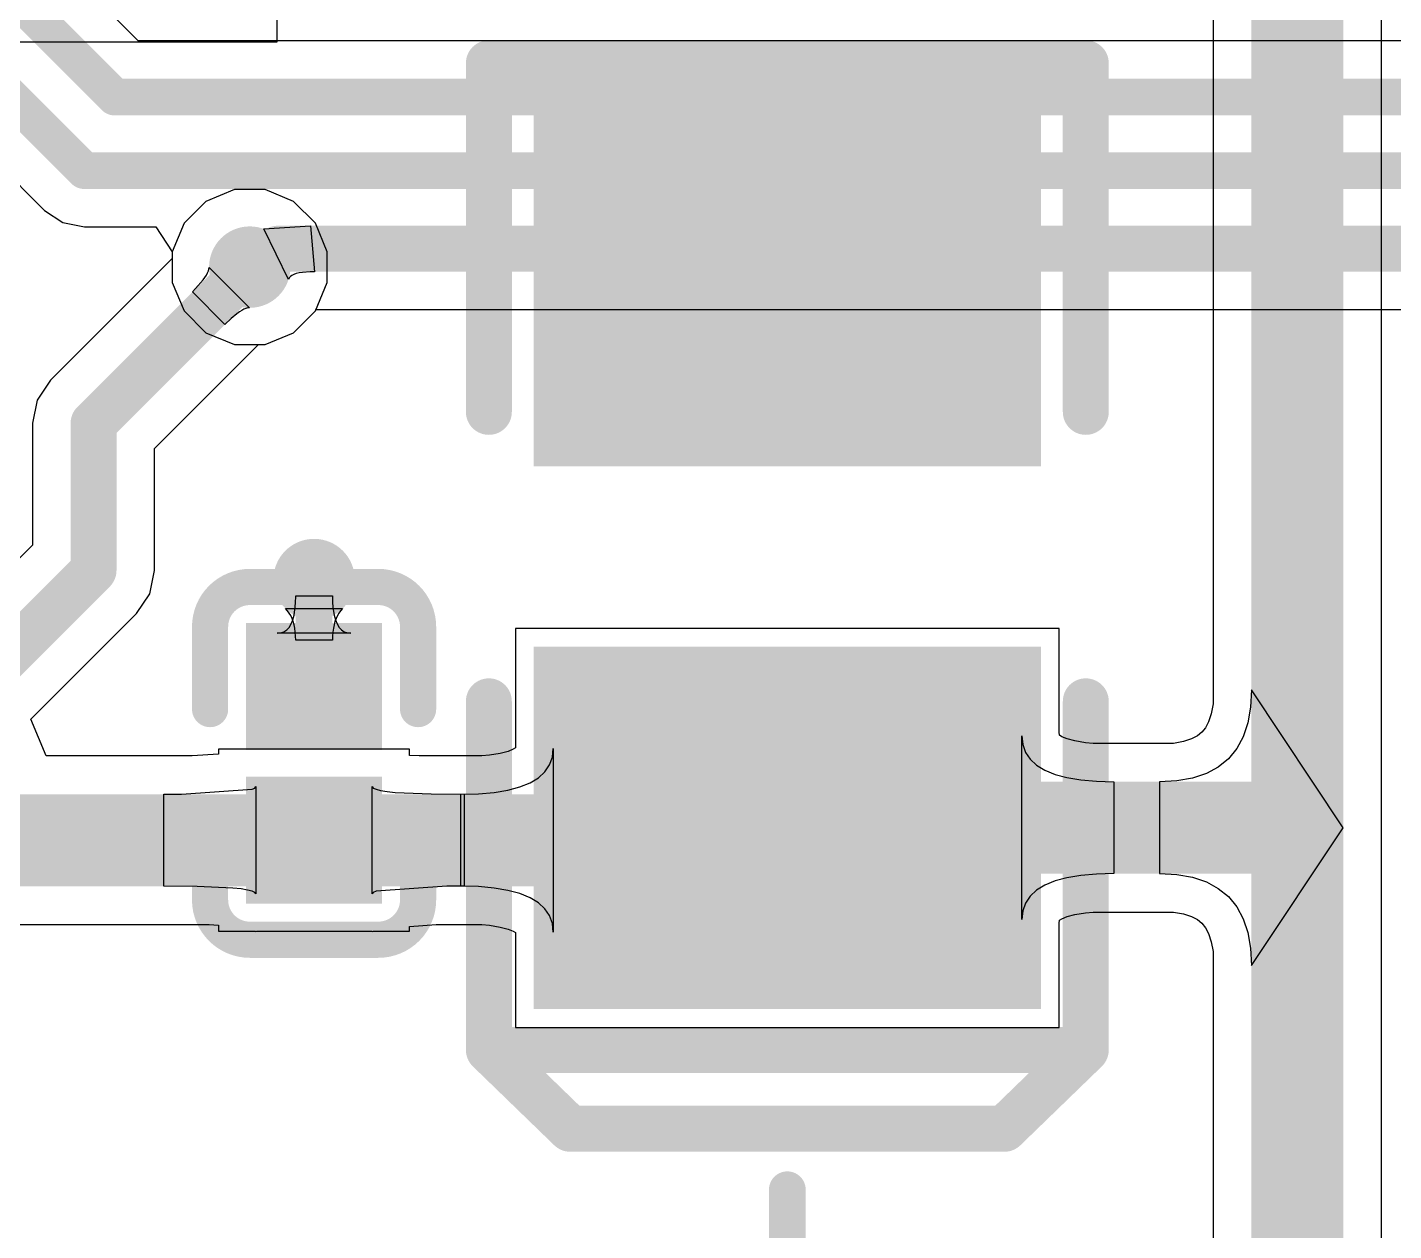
# Model space of a CAD drawing. Header units: millimetres. Extents: x -27 to 79, y -14 to 66.
# Drawn here: x 14.39 to 21.94, y 19.46 to 26.11 of the extents above; entities that cross this region are included whole.
import ezdxf

# ---------------------------------------------------------------- set-up
doc = ezdxf.new("R2010")
doc.units = ezdxf.units.MM
for name, color, linetype in [('BottomLayer', 5, 'Continuous'), ('Mechanical15', 56, 'Continuous'), ('TopLayer', 1, 'Continuous'), ('TopOverlay', 2, 'Continuous'), ('TopPaste', 8, 'Continuous'), ('TopSolder', 216, 'Continuous'), ('ViaHoleLayer', 16, 'Continuous')]:
    doc.layers.add(name, color=color, linetype=linetype)

msp = doc.modelspace()

# ---------------------------------------------------------------- hatches: boundary and pattern name
at = {"layer": 'BottomLayer'}
h = msp.add_hatch(color=5, dxfattribs=at)
edge = h.paths.add_edge_path()
edge.add_arc((15.6194506, 24.7888506), 0.22499828, 0, 360)
h = msp.add_hatch(color=5, dxfattribs=at)
edge = h.paths.add_edge_path()
edge.add_arc((15.9750506, 23.06164806), 0.22499828, 0, 360)
at = {"layer": 'TopLayer'}
for points in [[(17.29125066, 23.78864813), (17.29125066, 25.58864707), (19.89125054, 25.58864707), (19.89125054, 23.78864813)], [(15.65004744, 22.17065416), (15.65004744, 22.77065296), (16.30004868, 22.77065296), (16.30004868, 22.17065416)], [(17.29125066, 20.78864905), (17.29125066, 22.58864799), (19.89125054, 22.58864799), (19.89125054, 20.78864905)], [(15.65004744, 21.32065332), (15.65004744, 21.92065212), (16.30004868, 21.92065212), (16.30004868, 21.32065332)]]:
    msp.add_hatch(color=1, dxfattribs=at).paths.add_polyline_path(points)
h = msp.add_hatch(color=1, dxfattribs=at)
edge = h.paths.add_edge_path()
edge.add_arc((15.6194506, 24.7888506), 0.22499828, 0, 360)
h = msp.add_hatch(color=1, dxfattribs=at)
edge = h.paths.add_edge_path()
edge.add_arc((15.9750506, 23.06164806), 0.22499828, 0, 360)
at = {"layer": 'TopPaste'}
for points in [[(17.29125066, 23.78864813), (17.29125066, 25.58864707), (19.89125054, 25.58864707), (19.89125054, 23.78864813)], [(15.65004744, 22.17065416), (15.65004744, 22.77065296), (16.30004868, 22.77065296), (16.30004868, 22.17065416)], [(17.29125066, 20.78864905), (17.29125066, 22.58864799), (19.89125054, 22.58864799), (19.89125054, 20.78864905)], [(15.65004744, 21.32065332), (15.65004744, 21.92065212), (16.30004868, 21.92065212), (16.30004868, 21.32065332)]]:
    msp.add_hatch(color=8, dxfattribs=at).paths.add_polyline_path(points)
at = {"layer": 'TopSolder'}
for points in [[(17.18965066, 23.68704813), (17.18965066, 25.69024707), (19.99285054, 25.69024707), (19.99285054, 23.68704813)], [(15.59924744, 22.11985416), (15.59924744, 22.82145296), (16.35084868, 22.82145296), (16.35084868, 22.11985416)], [(17.18965066, 20.68704905), (17.18965066, 22.69024799), (19.99285054, 22.69024799), (19.99285054, 20.68704905)], [(15.59924744, 21.26985332), (15.59924744, 21.97145212), (16.35084868, 21.97145212), (16.35084868, 21.26985332)]]:
    msp.add_hatch(color=216, dxfattribs=at).paths.add_polyline_path(points)
at = {"layer": 'ViaHoleLayer'}
h = msp.add_hatch(color=16, dxfattribs=at)
edge = h.paths.add_edge_path()
edge.add_arc((15.6194506, 24.7888506), 0.0999998, 0, 360)
h = msp.add_hatch(color=16, dxfattribs=at)
edge = h.paths.add_edge_path()
edge.add_arc((15.9750506, 23.06164806), 0.0999998, 0, 360)

# ---------------------------------------------------------------- linework, layer by layer
at = {"layer": 'BottomLayer'}
for p, q in [((15.00211122, 26.03942214), (9.63213466, 31.4093987)), ((9.978925939999998, 29.60887906), (14.4853025, 25.10249996)), ((33.34888682, 26.03942214), (15.00211122, 26.03942214)), ((14.4853025, 25.10249996), (14.58612272, 25.03513408)), ((14.58612272, 25.03513408), (14.7050506, 25.01147906)), ((14.7050506, 25.01147906), (15.09940592, 25.01147906)), ((15.09940592, 25.01147906), (15.19125232, 24.87402188)), ((15.6968825, 25.00010748), (15.95520558, 25.0174506)), ((15.95520558, 25.0174506), (15.97801224, 24.7634506)), ((15.83393836, 24.7208802), (15.6968825, 25.00010748)), ((15.19125232, 24.87402188), (15.19125232, 24.70367678)), ((15.19125232, 24.70367678), (15.25644142, 24.54629584)), ((15.83780678, 24.72896756), (15.83393836, 24.7208802)), ((15.84401708, 24.73620402), (15.83780678, 24.72896756)), ((15.85256926, 24.74258958), (15.84401708, 24.73620402)), ((15.86346586, 24.74812424), (15.85256926, 24.74258958)), ((15.8767018, 24.752808), (15.86346586, 24.74812424)), ((15.89227962, 24.75663832), (15.8767018, 24.752808)), ((15.91019932, 24.75962028), (15.89227962, 24.75663832)), ((15.9530669, 24.76302388), (15.91019932, 24.75962028)), ((15.97801224, 24.7634506), (15.9530669, 24.76302388)), ((15.98245978, 24.54629584), (15.98556112, 24.55378122)), ((15.98556112, 24.55378122), (31.02794404, 24.55378122)), ((15.25644142, 24.54629584), (15.37689584, 24.42584142)), ((15.86200536, 24.42584142), (15.98245978, 24.54629584)), ((15.37689584, 24.42584142), (15.53427678, 24.36065232)), ((15.70462442, 24.36065232), (15.86200536, 24.42584142)), ((15.53427678, 24.36065232), (15.70462442, 24.36065232))]:
    msp.add_line(p, q, dxfattribs=at)
for points, const_width in [([(9.41238656, 31.1896506), (14.87338656, 25.7286506)], 0.2032), ([(10.1076506, 29.9196506), (14.7050506, 25.3222506)], 0.2032), ([(14.87338656, 25.7286506), (42.77937088, 25.7286506)], 0.2032), ([(14.7050506, 25.3222506), (42.2640506, 25.3222506)], 0.2032), ([(15.67248834, 24.7888506), (15.77408834, 24.8904506)], 0.254), ([(15.77408834, 24.8904506), (41.67985059999999, 24.8904506)], 0.254), ([(15.6194506, 24.7888506), (15.67248834, 24.7888506)], 0.254)]:
    msp.add_lwpolyline(points, dxfattribs=dict(at, const_width=const_width))
for points, const_width in [([(14.82258656, 25.7286506, 1), (14.92418656, 25.7286506, 1)], 0.1016), ([(14.82258656, 25.7286506, 1), (14.92418656, 25.7286506, 1)], 0.1016), ([(14.6542506, 25.3222506, 1), (14.7558506, 25.3222506, 1)], 0.1016), ([(14.6542506, 25.3222506, 1), (14.7558506, 25.3222506, 1)], 0.1016), ([(15.71058834, 24.8904506, 1), (15.83758834, 24.8904506, 1)], 0.127), ([(15.71058834, 24.8904506, 1), (15.83758834, 24.8904506, 1)], 0.127), ([(15.5559506, 24.7888506, 1), (15.6829506, 24.7888506, 1)], 0.127), ([(15.60898834, 24.7888506, 1), (15.73598834, 24.7888506, 1)], 0.127), ([(15.60898834, 24.7888506, 1), (15.73598834, 24.7888506, 1)], 0.127)]:
    msp.add_lwpolyline(points, format="xyb", close=True, dxfattribs=dict(at, const_width=const_width))
at = {"layer": 'Mechanical15', "const_width": 0.2032}
msp.add_lwpolyline([(18.5912506, 18.68865198), (18.5912506, 19.68865252)], dxfattribs=at)
at = {"layer": 'Mechanical15', "const_width": 0.1016}
msp.add_lwpolyline([(18.5404506, 19.68865252, 1), (18.6420506, 19.68865252, 1)], format="xyb", close=True, dxfattribs=at)
at = {"layer": 'TopLayer'}
for p, q in [((15.7718506, 26.0334506), (15.7718506, 32.0278506)), ((20.94449456, 29.53456374), (20.94449456, 22.3742631)), ((21.87680664, 21.6900506), (21.87680664, 29.36244064)), ((13.8000867, 26.0334506), (15.7718506, 26.0334506)), ((15.53427678, 25.21704888), (15.37689584, 25.15185978)), ((15.70462442, 25.21704888), (15.53427678, 25.21704888)), ((15.86200536, 25.15185978), (15.70462442, 25.21704888)), ((15.37689584, 25.15185978), (15.25644142, 25.03140536)), ((15.98245978, 25.03140536), (15.86200536, 25.15185978)), ((15.25644142, 25.03140536), (15.19125232, 24.87402442)), ((16.04764888, 24.87402442), (15.98245978, 25.03140536)), ((15.19125232, 24.87402442), (15.19125232, 24.83724014)), ((16.04764888, 24.70367678), (16.04764888, 24.87402442)), ((15.18828814, 24.83381114), (14.5177891, 24.1633121)), ((15.19125232, 24.83724014), (15.18828814, 24.83381114)), ((15.39093442, 24.76754508), (15.39362428, 24.77756538)), ((15.39362428, 24.77756538), (15.39446248, 24.78660016)), ((15.39446248, 24.78660016), (15.61720016, 24.56386248)), ((15.3203402, 24.6697754), (15.36168886, 24.71759598)), ((15.36168886, 24.71759598), (15.3717752, 24.73156344)), ((15.3717752, 24.73156344), (15.38000988, 24.74454284)), ((15.38000988, 24.74454284), (15.38639798, 24.75653672)), ((15.38639798, 24.75653672), (15.39093442, 24.76754508)), ((15.98245978, 24.54629584), (16.04764888, 24.70367678)), ((15.30285738, 24.65186332), (15.3203402, 24.6697754)), ((15.48246332, 24.47225738), (15.30285738, 24.65186332)), ((15.57514284, 24.54940988), (15.56216344, 24.5411752)), ((15.58713672, 24.55579798), (15.57514284, 24.54940988)), ((15.59814508, 24.56033442), (15.58713672, 24.55579798)), ((15.60816538, 24.56302428), (15.59814508, 24.56033442)), ((15.61720016, 24.56386248), (15.60816538, 24.56302428)), ((15.51730196, 24.50537136), (15.48246332, 24.47225738)), ((15.54819598, 24.53108886), (15.51730196, 24.50537136)), ((15.56216344, 24.5411752), (15.54819598, 24.53108886)), ((15.86200536, 24.42584142), (15.98245978, 24.54629584)), ((15.70462442, 24.36065232), (15.86200536, 24.42584142)), ((15.09251998, 23.78579698), (15.66737532, 24.36065232)), ((15.66737532, 24.36065232), (15.70462442, 24.36065232)), ((14.5177891, 24.1633121), (14.44480982, 24.05408956)), ((14.44480982, 24.05408956), (14.41918122, 23.9252506)), ((14.41918122, 23.9252506), (14.41918122, 23.25190422)), ((15.09251998, 23.1124506), (15.09251998, 23.78579698)), ((14.41918122, 23.25190422), (14.25598368, 23.08870668)), ((15.06689392, 22.98361418), (15.09251998, 23.1124506)), ((14.9939121, 22.8743891), (15.06689392, 22.98361418)), ((15.8724346, 22.93161784), (15.8734506, 22.97080496)), ((15.8734506, 22.97080496), (16.0766506, 22.97080496)), ((16.0766506, 22.97080496), (16.0776666, 22.93161784)), ((15.82817256, 22.88935224), (15.81755028, 22.90096512)), ((15.81755028, 22.90096512), (16.13255092, 22.90096512)), ((15.8376747, 22.87642872), (15.82817256, 22.88935224)), ((15.8643066, 22.86561848), (15.8693866, 22.89655568)), ((15.8693866, 22.89655568), (15.8724346, 22.93161784)), ((16.0776666, 22.93161784), (16.0807146, 22.89655568)), ((16.0807146, 22.89655568), (16.0857946, 22.86561848)), ((16.12192864, 22.88935224), (16.1124265, 22.87642872)), ((16.13255092, 22.90096512), (16.12192864, 22.88935224)), ((14.40953176, 22.29000876), (14.9939121, 22.8743891)), ((15.8368746, 22.79755664), (15.8480506, 22.81611896)), ((15.84605924, 22.8621971), (15.8376747, 22.87642872)), ((15.85332618, 22.84665484), (15.84605924, 22.8621971)), ((15.8480506, 22.81611896), (15.8571946, 22.83880624)), ((15.85947552, 22.82980194), (15.85332618, 22.84665484)), ((15.8571946, 22.83880624), (15.8643066, 22.86561848)), ((15.86450726, 22.81164094), (15.85947552, 22.82980194)), ((15.86841886, 22.79216676), (15.86450726, 22.81164094)), ((16.08559394, 22.81164094), (16.08168234, 22.79216676)), ((16.09062568, 22.82980194), (16.08559394, 22.81164094)), ((16.0857946, 22.86561848), (16.0929066, 22.83880624)), ((16.09677502, 22.84665484), (16.09062568, 22.82980194)), ((16.0929066, 22.83880624), (16.1020506, 22.81611896)), ((16.10404196, 22.8621971), (16.09677502, 22.84665484)), ((16.1020506, 22.81611896), (16.1132266, 22.79755664)), ((16.1124265, 22.87642872), (16.10404196, 22.8621971)), ((15.7718506, 22.76455696), (15.7911546, 22.76661944)), ((16.1782506, 22.76455696), (15.7718506, 22.76455696)), ((15.7911546, 22.76661944), (15.8084266, 22.77280688)), ((15.8084266, 22.77280688), (15.8236666, 22.78311928)), ((15.8236666, 22.78311928), (15.8368746, 22.79755664)), ((15.8728918, 22.7492941), (15.86841886, 22.79216676)), ((15.8734506, 22.72589308), (15.8728918, 22.7492941)), ((16.0772094, 22.7492941), (16.0766506, 22.72589308)), ((16.0788858, 22.77138702), (16.0772094, 22.7492941)), ((16.08168234, 22.79216676), (16.0788858, 22.77138702)), ((16.1132266, 22.79755664), (16.1264346, 22.78311928)), ((16.1264346, 22.78311928), (16.1416746, 22.77280688)), ((16.1416746, 22.77280688), (16.1589466, 22.76661944)), ((16.1589466, 22.76661944), (16.1782506, 22.76455696)), ((20.09445054, 22.79184672), (17.08805066, 22.79184672)), ((17.08805066, 22.79184672), (17.08805066, 22.1310327)), ((20.09445054, 22.2177864), (20.09445054, 22.79184672)), ((16.0766506, 22.72589308), (15.8734506, 22.72589308)), ((21.1566506, 22.4520506), (21.1515706, 22.3555306)), ((21.6646506, 21.6900506), (21.1566506, 22.4520506)), ((20.94449456, 22.3742631), (20.93495432, 22.32020174)), ((14.49370228, 22.08680876), (14.40953176, 22.29000876)), ((20.93495432, 22.32020174), (20.9200369, 22.27544948)), ((21.1515706, 22.3555306), (21.1363306, 22.2691706)), ((20.09623362, 22.20083444), (20.09445054, 22.2177864)), ((20.88242458, 22.2182817), (20.85800756, 22.1983046)), ((20.90240422, 22.2427038), (20.88242458, 22.2182817)), ((20.9200369, 22.27544948), (20.90240422, 22.2427038)), ((21.1363306, 22.2691706), (21.1109306, 22.1929706)), ((19.88820254, 21.1820506), (19.88820254, 22.1980506)), ((19.88820254, 22.1980506), (19.89328254, 22.1497906)), ((19.89328254, 22.1497906), (19.90852254, 22.1066106)), ((20.10904792, 22.19300616), (20.09623362, 22.20083444)), ((20.13750354, 22.18136534), (20.10904792, 22.19300616)), ((20.18118138, 22.16960514), (20.13750354, 22.18136534)), ((20.23950486, 22.15988456), (20.18118138, 22.16960514)), ((20.2811888, 22.15620664), (20.23950486, 22.15988456)), ((20.7264381, 22.15620664), (20.2811888, 22.15620664)), ((20.78049946, 22.16574688), (20.7264381, 22.15620664)), ((20.82524918, 22.1806643), (20.78049946, 22.16574688)), ((20.85800756, 22.1983046), (20.82524918, 22.1806643)), ((21.1109306, 22.1929706), (21.0753706, 22.1269306)), ((15.30016752, 22.08680876), (14.49370228, 22.08680876)), ((15.44684744, 22.09695606), (15.30016752, 22.08680876)), ((15.64840914, 22.12385212), (15.44684744, 22.12385212)), ((15.44684744, 22.12385212), (15.44684744, 22.09695606)), ((15.65309544, 22.1247843), (15.64840914, 22.12385212)), ((15.65778174, 22.12385212), (15.65309544, 22.1247843)), ((16.29231438, 22.12385212), (15.65778174, 22.12385212)), ((16.29700068, 22.1247843), (16.29231438, 22.12385212)), ((16.30168698, 22.12385212), (16.29700068, 22.1247843)), ((16.50324868, 22.12385212), (16.30168698, 22.12385212)), ((16.50324868, 22.08917858), (16.50324868, 22.12385212)), ((16.55529836, 22.08680876), (16.50324868, 22.08917858)), ((16.90210234, 22.08680876), (16.55529836, 22.08680876)), ((16.94425618, 22.090507), (16.90210234, 22.08680876)), ((17.00311814, 22.10025806), (16.94425618, 22.090507)), ((17.04730398, 22.1120843), (17.00311814, 22.10025806)), ((17.07619902, 22.12383434), (17.04730398, 22.1120843)), ((17.08805066, 22.1310327), (17.07619902, 22.12383434)), ((17.27690474, 22.03721272), (17.29223618, 22.08039272)), ((17.29223618, 22.08039272), (17.29734666, 22.12865272)), ((17.29734666, 22.12865272), (17.29734666, 21.11265272)), ((19.90852254, 22.1066106), (19.93392254, 22.0685106)), ((19.93392254, 22.0685106), (19.96948254, 22.0354906)), ((21.0296506, 22.0710506), (20.9737706, 22.0253306)), ((21.0753706, 22.1269306), (21.0296506, 22.0710506)), ((17.21557898, 21.96609272), (17.25135234, 21.99911272)), ((17.25135234, 21.99911272), (17.27690474, 22.03721272)), ((19.96948254, 22.0354906), (20.01520254, 22.0075506)), ((20.01520254, 22.0075506), (20.07108254, 21.9846906)), ((20.07108254, 21.9846906), (20.13712254, 21.9669106)), ((20.9077306, 21.9897706), (20.8315306, 21.9643706)), ((20.9737706, 22.0253306), (20.9077306, 21.9897706)), ((15.63277544, 21.9021406), (15.64801544, 21.9094431)), ((15.64801544, 21.9094431), (15.65309544, 21.91760412)), ((15.65309544, 21.91760412), (15.65309544, 21.32370132)), ((16.29700068, 21.32370132), (16.29700068, 21.91760412)), ((16.29700068, 21.91760412), (16.30208068, 21.9094431)), ((16.30208068, 21.9094431), (16.31732068, 21.9021406)), ((17.04693314, 21.89751272), (17.11336938, 21.91529272)), ((17.11336938, 21.91529272), (17.16958466, 21.93815272)), ((17.16958466, 21.93815272), (17.21557898, 21.96609272)), ((20.13712254, 21.9669106), (20.21332254, 21.9542106)), ((20.21332254, 21.9542106), (20.29968254, 21.9465906)), ((20.29968254, 21.9465906), (20.39620254, 21.9440506)), ((20.39620254, 21.9440506), (20.39620254, 21.4360506)), ((20.7451706, 21.9491306), (20.6486506, 21.9440506)), ((20.6486506, 21.9440506), (20.6486506, 21.4360506)), ((20.8315306, 21.9643706), (20.7451706, 21.9491306)), ((15.14509544, 21.87465272), (15.24161544, 21.87508198)), ((15.14509544, 21.36665272), (15.14509544, 21.87465272)), ((15.24161544, 21.87508198), (15.63277544, 21.9021406)), ((16.31732068, 21.9021406), (16.34272068, 21.89569916)), ((16.34272068, 21.89569916), (16.37828068, 21.89011624)), ((16.37828068, 21.89011624), (16.42400068, 21.88539184)), ((16.42400068, 21.88539184), (16.62212068, 21.87636976)), ((16.62212068, 21.87636976), (16.80500068, 21.87465272)), ((16.78629866, 21.87465272), (16.88339778, 21.87719272)), ((16.78629866, 21.36665272), (16.78629866, 21.87465272)), ((16.80500068, 21.87465272), (16.80500068, 21.36665272)), ((16.88339778, 21.87719272), (16.97027594, 21.88481272)), ((16.97027594, 21.88481272), (17.04693314, 21.89751272)), ((21.1566506, 20.9280506), (21.6646506, 21.6900506)), ((21.6646506, 21.6900506), (21.6646506, 21.6900506)), ((21.6646506, 21.6900506), (21.6646506, 21.6900506)), ((21.6646506, 21.6900506), (21.6646506, 21.6900506)), ((21.6646506, 21.6900506), (21.6646506, 21.6900506)), ((21.6646506, 21.6900506), (21.6646506, 21.6900506)), ((21.6646506, 21.6900506), (21.6646506, 21.6900506)), ((21.6646506, 21.6900506), (21.6646506, 21.6900506)), ((21.6646506, 21.6900506), (21.6646506, 21.6900506)), ((21.6646506, 21.6900506), (21.6646506, 21.6900506)), ((21.6646506, 21.6900506), (21.6646506, 21.6900506)), ((21.87680664, 19.19073632), (21.87680664, 21.6900506)), ((20.07108254, 21.3954106), (20.01520254, 21.3725506)), ((20.13712254, 21.4131906), (20.07108254, 21.3954106)), ((20.21332254, 21.4258906), (20.13712254, 21.4131906)), ((20.29968254, 21.4335106), (20.21332254, 21.4258906)), ((20.39620254, 21.4360506), (20.29968254, 21.4335106)), ((20.6486506, 21.4360506), (20.7451706, 21.4309706)), ((20.7451706, 21.4309706), (20.8315306, 21.4157306)), ((20.8315306, 21.4157306), (20.9077306, 21.3903306)), ((20.9077306, 21.3903306), (20.9737706, 21.3547706)), ((15.32797544, 21.36493568), (15.14509544, 21.36665272)), ((15.52609544, 21.3559136), (15.32797544, 21.36493568)), ((15.57181544, 21.3511892), (15.52609544, 21.3559136)), ((15.60737544, 21.34560628), (15.57181544, 21.3511892)), ((15.63277544, 21.33916484), (15.60737544, 21.34560628)), ((15.64801544, 21.33186234), (15.63277544, 21.33916484)), ((15.65309544, 21.32370132), (15.64801544, 21.33186234)), ((16.30208068, 21.33186234), (16.29700068, 21.32370132)), ((16.31732068, 21.33916484), (16.30208068, 21.33186234)), ((16.70848068, 21.36622346), (16.31732068, 21.33916484)), ((16.80500068, 21.36665272), (16.70848068, 21.36622346)), ((16.88339778, 21.36411272), (16.78629866, 21.36665272)), ((16.97027594, 21.35649272), (16.88339778, 21.36411272)), ((17.04693314, 21.34379272), (16.97027594, 21.35649272)), ((17.11336938, 21.32601272), (17.04693314, 21.34379272)), ((17.16958466, 21.30315272), (17.11336938, 21.32601272)), ((17.21557898, 21.27521272), (17.16958466, 21.30315272)), ((19.93392254, 21.3115906), (19.90852254, 21.2734906)), ((19.96948254, 21.3446106), (19.93392254, 21.3115906)), ((20.01520254, 21.3725506), (19.96948254, 21.3446106)), ((20.9737706, 21.3547706), (21.0296506, 21.3090506)), ((21.0296506, 21.3090506), (21.0753706, 21.2531706)), ((17.25135234, 21.24219272), (17.21557898, 21.27521272)), ((17.27690474, 21.20409272), (17.25135234, 21.24219272)), ((19.89328254, 21.2303106), (19.88820254, 21.1820506)), ((19.90852254, 21.2734906), (19.89328254, 21.2303106)), ((21.0753706, 21.2531706), (21.1109306, 21.1871306)), ((14.24896312, 21.15449668), (15.39479776, 21.15449668)), ((15.39479776, 21.15449668), (15.44684744, 21.15212686)), ((15.44684744, 21.15212686), (15.44684744, 21.11745332)), ((16.50324868, 21.14434938), (16.6499286, 21.15449668)), ((16.6499286, 21.15449668), (16.90210488, 21.15449668)), ((16.90210488, 21.15449668), (16.94426126, 21.15079844)), ((16.94426126, 21.15079844), (17.00311814, 21.14104738)), ((17.29223618, 21.16091272), (17.27690474, 21.20409272)), ((17.29734666, 21.11265272), (17.29223618, 21.16091272)), ((20.09445054, 21.1623148), (20.09623362, 21.17926676)), ((20.09445054, 20.58545032), (20.09445054, 21.1623148)), ((20.09623362, 21.17926676), (20.10904792, 21.18709504)), ((20.10904792, 21.18709504), (20.13750354, 21.19873586)), ((20.13750354, 21.19873586), (20.18118392, 21.21049606)), ((20.18118392, 21.21049606), (20.23950232, 21.22021664)), ((20.23950232, 21.22021664), (20.2811888, 21.22389456)), ((20.2811888, 21.22389456), (20.7264381, 21.22389456)), ((20.7264381, 21.22389456), (20.78049946, 21.21435432)), ((20.78049946, 21.21435432), (20.82525172, 21.1994369)), ((20.82525172, 21.1994369), (20.8579974, 21.18180422)), ((20.8579974, 21.18180422), (20.8824195, 21.16182458)), ((20.8824195, 21.16182458), (20.9023966, 21.13740756)), ((21.1109306, 21.1871306), (21.1363306, 21.1109306)), ((15.44684744, 21.11745332), (15.64840914, 21.11745332)), ((15.64840914, 21.11745332), (15.65309544, 21.11652114)), ((15.65309544, 21.11652114), (15.65778174, 21.11745332)), ((15.65778174, 21.11745332), (16.29231438, 21.11745332)), ((16.29231438, 21.11745332), (16.29700068, 21.11652114)), ((16.29700068, 21.11652114), (16.30168698, 21.11745332)), ((16.30168698, 21.11745332), (16.50324868, 21.11745332)), ((16.50324868, 21.11745332), (16.50324868, 21.14434938)), ((17.00311814, 21.14104738), (17.0472989, 21.12922368)), ((17.0472989, 21.12922368), (17.07618886, 21.11747618)), ((17.07618886, 21.11747618), (17.08805066, 21.1102702)), ((17.08805066, 21.1102702), (17.08805066, 20.58545032)), ((20.9023966, 21.13740756), (20.9200369, 21.10464918)), ((20.9200369, 21.10464918), (20.93495432, 21.05989946)), ((21.1363306, 21.1109306), (21.1515706, 21.0245706)), ((20.93495432, 21.05989946), (20.94449456, 21.0058381)), ((20.94449456, 21.0058381), (20.94449456, 18.9976506)), ((21.1515706, 21.0245706), (21.1566506, 20.9280506)), ((17.08805066, 20.58545032), (20.09445054, 20.58545032))]:
    msp.add_line(p, q, dxfattribs=at)
for points, const_width in [([(21.4106506, 21.6900506), (21.4106506, 30.04665314)], 0.508), ([(14.7558506, 23.9252506), (15.6194506, 24.7888506)], 0.254), ([(14.7558506, 23.1124506), (14.7558506, 23.9252506)], 0.254), ([(14.0700506, 22.4266506), (14.7558506, 23.1124506)], 0.254), ([(15.9750506, 22.47065356), (15.9750506, 23.06164806)], 0.2032), ([(15.97504806, 22.47065102), (15.9750506, 22.47065356)], 0.2032), ([(18.5232548, 21.62065272), (18.5912506, 21.68864852)], 0.508), ([(18.5912506, 21.68864852), (18.59265268, 21.6900506)], 0.508), ([(18.59265268, 21.6900506), (21.4106506, 21.6900506)], 0.508), ([(21.4106506, 18.9976506), (21.4106506, 21.6900506)], 0.508), ([(13.4582535, 21.62065272), (15.95004684, 21.62065272)], 0.508), ([(15.97504806, 21.62065272), (18.5232548, 21.62065272)], 0.508)]:
    msp.add_lwpolyline(points, dxfattribs=dict(at, const_width=const_width))
for points, const_width in [([(15.5559506, 24.7888506, 1), (15.6829506, 24.7888506, 1)], 0.127), ([(14.6923506, 23.9252506, 1), (14.8193506, 23.9252506, 1)], 0.127), ([(14.6923506, 23.9252506, 1), (14.8193506, 23.9252506, 1)], 0.127), ([(14.6923506, 23.1124506, 1), (14.8193506, 23.1124506, 1)], 0.127), ([(14.6923506, 23.1124506, 1), (14.8193506, 23.1124506, 1)], 0.127), ([(15.9242506, 23.06164806, 1), (16.0258506, 23.06164806, 1)], 0.1016), ([(15.92424806, 22.47065102, 1), (16.02584806, 22.47065102, 1)], 0.1016), ([(15.9242506, 22.47065356, 1), (16.0258506, 22.47065356, 1)], 0.1016), ([(15.9242506, 22.47065356, 1), (16.0258506, 22.47065356, 1)], 0.1016), ([(18.4642506, 21.68864852, 1), (18.7182506, 21.68864852, 1)], 0.254), ([(18.4642506, 21.68864852, 1), (18.7182506, 21.68864852, 1)], 0.254), ([(18.46565268, 21.6900506, 1), (18.71965268, 21.6900506, 1)], 0.254), ([(18.46565268, 21.6900506, 1), (18.71965268, 21.6900506, 1)], 0.254), ([(21.2836506, 21.6900506, 1), (21.5376506, 21.6900506, 1)], 0.254), ([(21.2836506, 21.6900506, 1), (21.5376506, 21.6900506, 1)], 0.254), ([(21.2836506, 21.6900506, 1), (21.5376506, 21.6900506, 1)], 0.254), ([(15.82304684, 21.62065272, 1), (16.07704684, 21.62065272, 1)], 0.254), ([(15.84804806, 21.62065272, 1), (16.10204806, 21.62065272, 1)], 0.254), ([(18.3962548, 21.62065272, 1), (18.6502548, 21.62065272, 1)], 0.254), ([(18.3962548, 21.62065272, 1), (18.6502548, 21.62065272, 1)], 0.254)]:
    msp.add_lwpolyline(points, format="xyb", close=True, dxfattribs=dict(at, const_width=const_width))
at = {"layer": 'TopOverlay'}
for points, const_width in [([(16.94125136, 23.988649), (16.94125136, 25.91564794)], 0.254), ([(16.94125136, 25.91564794), (20.24124984, 25.91564794)], 0.254), ([(20.24124984, 23.988649), (20.24124984, 25.91564794)], 0.254), ([(15.62005258, 23.02064992), (16.33005116, 23.02064992)], 0.1999996), ([(15.40005302, 22.34565), (15.40005302, 22.79565164)], 0.1999996), ([(16.55005072, 22.34565254), (16.55005072, 22.79565418)], 0.1999996), ([(16.94125136, 20.46164818), (16.94125136, 22.38864712)], 0.254), ([(20.24124984, 20.46164818), (20.24124984, 22.38864712)], 0.254), ([(15.40005048, 21.2956521), (15.40005048, 21.74565374)], 0.1999996), ([(16.55004818, 21.29565464), (16.55004818, 21.74565628)], 0.1999996), ([(15.62005004, 21.07065636), (16.33004862, 21.07065636)], 0.1999996), ([(16.94125136, 20.46164818), (20.24124984, 20.46164818)], 0.254), ([(16.94125136, 20.46164818), (17.39125046, 20.02564956)], 0.254), ([(19.79125074, 20.02564956), (20.24124984, 20.46164818)], 0.254), ([(17.39125046, 20.02564956), (19.79125074, 20.02564956)], 0.254)]:
    msp.add_lwpolyline(points, dxfattribs=dict(at, const_width=const_width))
for points, const_width in [([(16.87775136, 25.91564794, 1), (17.00475136, 25.91564794, 1)], 0.127), ([(16.87775136, 25.91564794, 1), (17.00475136, 25.91564794, 1)], 0.127), ([(20.17774984, 25.91564794, 1), (20.30474984, 25.91564794, 1)], 0.127), ([(20.17774984, 25.91564794, 1), (20.30474984, 25.91564794, 1)], 0.127), ([(16.87775136, 23.988649, 1), (17.00475136, 23.988649, 1)], 0.127), ([(20.17774984, 23.988649, 1), (20.30474984, 23.988649, 1)], 0.127), ([(15.57005268, 23.02064992, 1), (15.67005248, 23.02064992, 1)], 0.0999998), ([(15.57005268, 23.02064992, 1), (15.67005248, 23.02064992, 1)], 0.0999998), ([(16.28005126, 23.02064992, 1), (16.38005106, 23.02064992, 1)], 0.0999998), ([(16.28005126, 23.02064992, 1), (16.38005106, 23.02064992, 1)], 0.0999998), ([(15.35005312, 22.80065036, 1), (15.45005292, 22.80065036, 1)], 0.0999998), ([(15.35005312, 22.79565164, 1), (15.45005292, 22.79565164, 1)], 0.0999998), ([(16.50005082, 22.80065036, 1), (16.60005062, 22.80065036, 1)], 0.0999998), ([(16.50005082, 22.79565418, 1), (16.60005062, 22.79565418, 1)], 0.0999998), ([(16.87775136, 22.38864712, 1), (17.00475136, 22.38864712, 1)], 0.127), ([(20.17774984, 22.38864712, 1), (20.30474984, 22.38864712, 1)], 0.127), ([(15.35005312, 22.34565, 1), (15.45005292, 22.34565, 1)], 0.0999998), ([(16.50005082, 22.34565254, 1), (16.60005062, 22.34565254, 1)], 0.0999998), ([(15.35005058, 21.74565374, 1), (15.45005038, 21.74565374, 1)], 0.0999998), ([(16.50004828, 21.74565628, 1), (16.60004808, 21.74565628, 1)], 0.0999998), ([(15.35005058, 21.2956521, 1), (15.45005038, 21.2956521, 1)], 0.0999998), ([(15.35005058, 21.29065084, 1), (15.45005038, 21.29065084, 1)], 0.0999998), ([(16.50004828, 21.29565464, 1), (16.60004808, 21.29565464, 1)], 0.0999998), ([(16.50004828, 21.29065084, 1), (16.60004808, 21.29065084, 1)], 0.0999998), ([(15.57005014, 21.07065636, 1), (15.67004994, 21.07065636, 1)], 0.0999998), ([(15.57005014, 21.07065128, 1), (15.67004994, 21.07065128, 1)], 0.0999998), ([(16.28004872, 21.07065636, 1), (16.38004852, 21.07065636, 1)], 0.0999998), ([(16.28004872, 21.07065128, 1), (16.38004852, 21.07065128, 1)], 0.0999998), ([(16.87775136, 20.46164818, 1), (17.00475136, 20.46164818, 1)], 0.127), ([(16.87775136, 20.46164818, 1), (17.00475136, 20.46164818, 1)], 0.127), ([(16.87775136, 20.46164818, 1), (17.00475136, 20.46164818, 1)], 0.127), ([(20.17774984, 20.46164818, 1), (20.30474984, 20.46164818, 1)], 0.127), ([(20.17774984, 20.46164818, 1), (20.30474984, 20.46164818, 1)], 0.127), ([(20.17774984, 20.46164818, 1), (20.30474984, 20.46164818, 1)], 0.127), ([(17.32775046, 20.02564956, 1), (17.45475046, 20.02564956, 1)], 0.127), ([(17.32775046, 20.02564956, 1), (17.45475046, 20.02564956, 1)], 0.127), ([(19.72775074, 20.02564956, 1), (19.85475074, 20.02564956, 1)], 0.127), ([(19.72775074, 20.02564956, 1), (19.85475074, 20.02564956, 1)], 0.127)]:
    msp.add_lwpolyline(points, format="xyb", close=True, dxfattribs=dict(at, const_width=const_width))
at = {"layer": 'TopOverlay', "const_width": 0.1999996}
for points in [[(15.40005302, 22.80065036, -0.4142135623730951), (15.62005258, 23.02064992)], [(16.33005116, 23.02064992, -0.4142135623730951), (16.55005072, 22.80065036)], [(15.62005004, 21.07065128, -0.4142135623730951), (15.40005048, 21.29065084)], [(16.55004818, 21.29065084, -0.4142135623730951), (16.33004862, 21.07065128)]]:
    msp.add_lwpolyline(points, format="xyb", dxfattribs=at)

doc.saveas('drawing.dxf')
